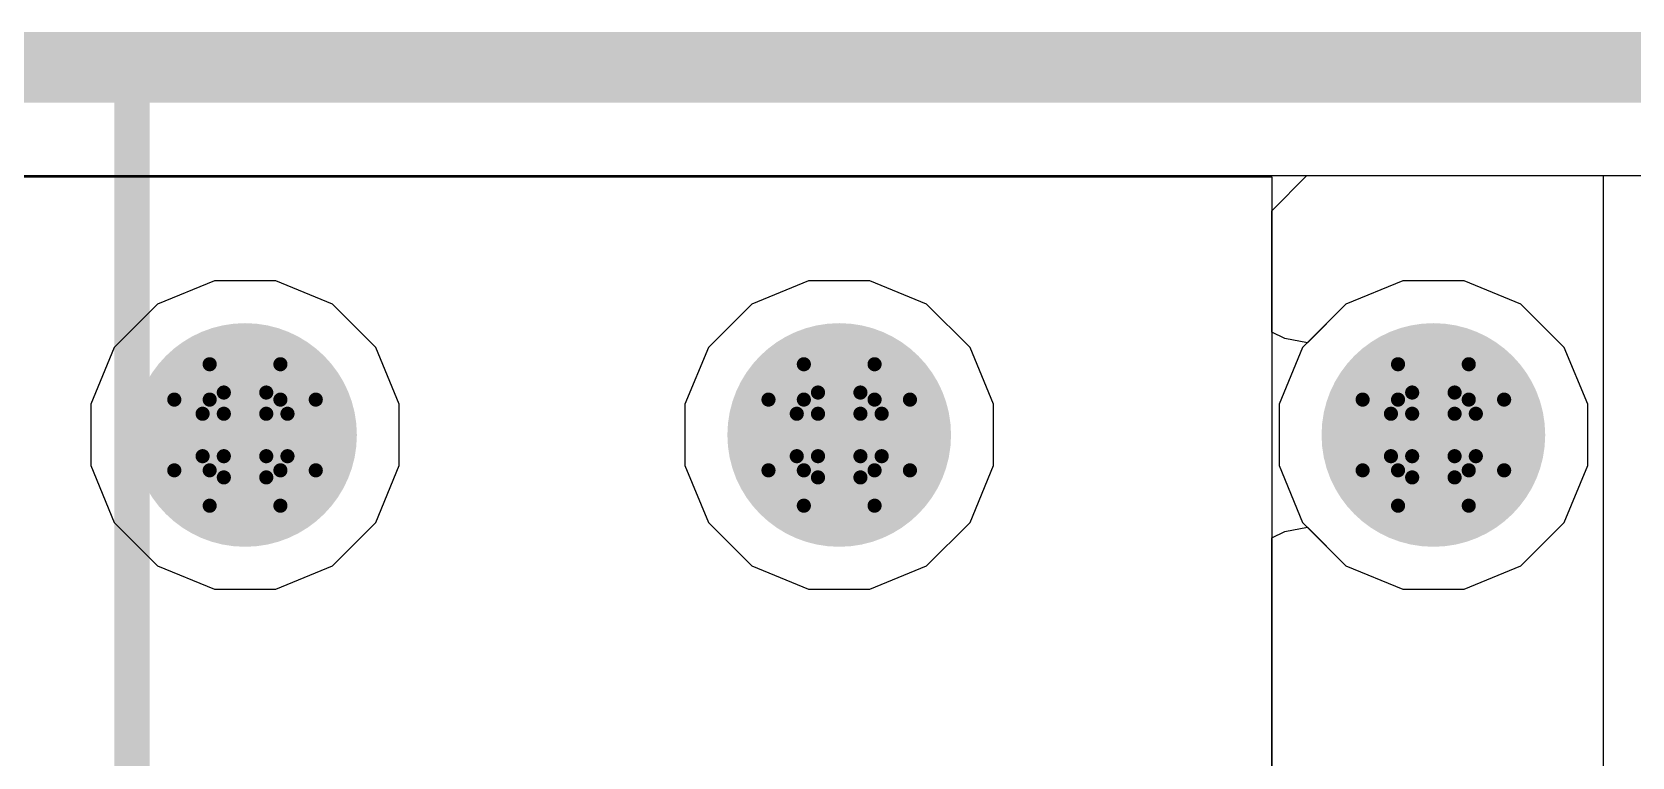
# Model space of a CAD drawing. Header units: inches. Extents: x -7 to 5163, y -3 to 5149.
# Drawn here: x 5.23 to 10.97, y 188.18 to 190.78 of the extents above; entities that cross this region are included whole.
import ezdxf

# ---------------------------------------------------------------- set-up
doc = ezdxf.new("R2010")
doc.units = ezdxf.units.IN
for name, color, linetype in [('Board Outline', 216, 'Continuous'), ('Bottom Layer', 5, 'Continuous'), ('Bottom Solder', 6, 'Continuous'), ('Drill Drawing', 1, 'Continuous'), ('GND', 76, 'Continuous'), ('PWR', 16, 'Continuous'), ('Top Layer', 1, 'Continuous'), ('Top Overlay', 2, 'Continuous'), ('Top Solder', 216, 'Continuous'), ('Via Holes', 16, 'Continuous')]:
    doc.layers.add(name, color=color, linetype=linetype)

# ---------------------------------------------------------------- blocks, each defined once
blk = doc.blocks.new('1729128_68')
at = {"layer": 'Top Overlay'}
for points in [[(-5.08, -4.05, 0.127, 0.127, 0), (-5.08, 4.1, 0.127, 0.127, 0)], [(-5.08, 4.1, 0.127, 0.127, 0), (5.08, 4.1, 0.127, 0.127, 0)]]:
    blk.add_lwpolyline(points, format="xyseb", dxfattribs=at)
blk.add_lwpolyline([(-5.1117, 4.1, 0.0635, 0.0635, 1), (-5.0483, 4.1, 0.0635, 0.0635, 1)], format="xyseb", close=True, dxfattribs=at)
blk.add_lwpolyline([(-5.1117, 4.1, 0.0635, 0.0635, 1), (-5.0483, 4.1, 0.0635, 0.0635, 1)], format="xyseb", close=True, dxfattribs=at)

msp = doc.modelspace()

# ---------------------------------------------------------------- hatches: boundary and pattern name
at = {"layer": 'Bottom Layer'}
h = msp.add_hatch(color=5, dxfattribs=at)
edge = h.paths.add_edge_path()
edge.add_arc((5.9944, 189.3316), 0.3, 0, 360)
h = msp.add_hatch(color=5, dxfattribs=at)
edge = h.paths.add_edge_path()
edge.add_arc((8.128, 189.3316), 0.3, 0, 360)
h = msp.add_hatch(color=5, dxfattribs=at)
edge = h.paths.add_edge_path()
edge.add_arc((10.2616, 189.3316), 0.3, 0, 360)
at = {"layer": 'Bottom Solder'}
h = msp.add_hatch(color=6, dxfattribs=at)
edge = h.paths.add_edge_path()
edge.add_arc((5.9944, 189.3316), 0.4016, 0, 360)
h = msp.add_hatch(color=6, dxfattribs=at)
edge = h.paths.add_edge_path()
edge.add_arc((8.128, 189.3316), 0.4016, 0, 360)
h = msp.add_hatch(color=6, dxfattribs=at)
edge = h.paths.add_edge_path()
edge.add_arc((10.2616, 189.3316), 0.4016, 0, 360)
at = {"layer": 'GND'}
h = msp.add_hatch(color=76, dxfattribs=at)
edge = h.paths.add_edge_path()
edge.add_arc((5.9944, 189.3316), 0.3, 0, 360)
h = msp.add_hatch(color=76, dxfattribs=at)
edge = h.paths.add_edge_path()
edge.add_arc((8.128, 189.3316), 0.3, 0, 360)
h = msp.add_hatch(color=76, dxfattribs=at)
edge = h.paths.add_edge_path()
edge.add_arc((10.2616, 189.3316), 0.3, 0, 360)
at = {"layer": 'PWR'}
h = msp.add_hatch(color=16, dxfattribs=at)
edge = h.paths.add_edge_path()
edge.add_arc((5.9944, 189.3316), 0.3, 0, 360)
h = msp.add_hatch(color=16, dxfattribs=at)
edge = h.paths.add_edge_path()
edge.add_arc((8.128, 189.3316), 0.3, 0, 360)
h = msp.add_hatch(color=16, dxfattribs=at)
edge = h.paths.add_edge_path()
edge.add_arc((10.2616, 189.3316), 0.3, 0, 360)
at = {"layer": 'Top Layer'}
h = msp.add_hatch(color=1, dxfattribs=at)
edge = h.paths.add_edge_path()
edge.add_arc((5.9944, 189.3316), 0.3, 0, 360)
h = msp.add_hatch(color=1, dxfattribs=at)
edge = h.paths.add_edge_path()
edge.add_arc((8.128, 189.3316), 0.3, 0, 360)
h = msp.add_hatch(color=1, dxfattribs=at)
edge = h.paths.add_edge_path()
edge.add_arc((10.2616, 189.3316), 0.3, 0, 360)
at = {"layer": 'Top Solder'}
h = msp.add_hatch(color=216, dxfattribs=at)
edge = h.paths.add_edge_path()
edge.add_arc((5.9944, 189.3316), 0.4016, 0, 360)
h = msp.add_hatch(color=216, dxfattribs=at)
edge = h.paths.add_edge_path()
edge.add_arc((8.128, 189.3316), 0.4016, 0, 360)
h = msp.add_hatch(color=216, dxfattribs=at)
edge = h.paths.add_edge_path()
edge.add_arc((10.2616, 189.3316), 0.4016, 0, 360)
at = {"layer": 'Via Holes'}
h = msp.add_hatch(color=7, dxfattribs=at)
edge = h.paths.add_edge_path()
edge.add_arc((5.9944, 189.3316), 0.15, 0, 360)
h = msp.add_hatch(color=7, dxfattribs=at)
edge = h.paths.add_edge_path()
edge.add_arc((8.128, 189.3316), 0.15, 0, 360)
h = msp.add_hatch(color=7, dxfattribs=at)
edge = h.paths.add_edge_path()
edge.add_arc((10.2616, 189.3316), 0.15, 0, 360)

# ---------------------------------------------------------------- linework, layer by layer
at = {"layer": 'Board Outline'}
msp.add_lwpolyline([(1.627, 190.6518, 0.254, 0.254, 0), (74.598, 190.6518, 0.254, 0.254, 0)], format="xyseb", dxfattribs=at)
at = {"layer": 'Bottom Layer'}
for p, q in [((1.6299, 190.2634), (21.9964, 190.2634)), ((5.8842, 189.8856), (5.6806, 189.8013)), ((6.1046, 189.8856), (5.8842, 189.8856)), ((6.3082, 189.8013), (6.1046, 189.8856)), ((8.0178, 189.8856), (7.8142, 189.8013)), ((8.2382, 189.8856), (8.0178, 189.8856)), ((8.4418, 189.8013), (8.2382, 189.8856)), ((10.1514, 189.8856), (9.9478, 189.8013)), ((10.3718, 189.8856), (10.1514, 189.8856)), ((10.5754, 189.8013), (10.3718, 189.8856)), ((5.6806, 189.8013), (5.5247, 189.6454)), ((6.4641, 189.6454), (6.3082, 189.8013)), ((7.8142, 189.8013), (7.6583, 189.6454)), ((8.5977, 189.6454), (8.4418, 189.8013)), ((9.9478, 189.8013), (9.7919, 189.6454)), ((10.7313, 189.6454), (10.5754, 189.8013)), ((5.5247, 189.6454), (5.4404, 189.4418)), ((6.5484, 189.4418), (6.4641, 189.6454)), ((7.6583, 189.6454), (7.574, 189.4418)), ((8.682, 189.4418), (8.5977, 189.6454)), ((9.7919, 189.6454), (9.7076, 189.4418)), ((10.8156, 189.4418), (10.7313, 189.6454)), ((5.4404, 189.4418), (5.4404, 189.2214)), ((6.5484, 189.2214), (6.5484, 189.4418)), ((7.574, 189.4418), (7.574, 189.2214)), ((8.682, 189.2214), (8.682, 189.4418)), ((9.7076, 189.4418), (9.7076, 189.2214)), ((10.8156, 189.2214), (10.8156, 189.4418)), ((5.4404, 189.2214), (5.5247, 189.0178)), ((6.4641, 189.0178), (6.5484, 189.2214)), ((7.574, 189.2214), (7.6583, 189.0178)), ((8.5977, 189.0178), (8.682, 189.2214)), ((9.7076, 189.2214), (9.7919, 189.0178)), ((10.7313, 189.0178), (10.8156, 189.2214)), ((5.5247, 189.0178), (5.6806, 188.8619)), ((6.3082, 188.8619), (6.4641, 189.0178)), ((7.6583, 189.0178), (7.8142, 188.8619)), ((8.4418, 188.8619), (8.5977, 189.0178)), ((9.7919, 189.0178), (9.9478, 188.8619)), ((10.5754, 188.8619), (10.7313, 189.0178)), ((5.6806, 188.8619), (5.8842, 188.7776)), ((6.1046, 188.7776), (6.3082, 188.8619)), ((7.8142, 188.8619), (8.0178, 188.7776)), ((8.2382, 188.7776), (8.4418, 188.8619)), ((9.9478, 188.8619), (10.1514, 188.7776)), ((10.3718, 188.7776), (10.5754, 188.8619)), ((5.8842, 188.7776), (6.1046, 188.7776)), ((8.0178, 188.7776), (8.2382, 188.7776)), ((10.1514, 188.7776), (10.3718, 188.7776))]:
    msp.add_line(p, q, dxfattribs=at)
at = {"layer": 'Drill Drawing'}
for points in [[(5.8674, 189.4586, 0.0508, 0.0508, 0), (5.8674, 189.5856, 0.0508, 0.0508, 0)], [(5.8674, 189.5856, 0.0508, 0.0508, 0), (6.1214, 189.5856, 0.0508, 0.0508, 0)], [(6.1214, 189.4586, 0.0508, 0.0508, 0), (6.1214, 189.5856, 0.0508, 0.0508, 0)], [(8.001, 189.4586, 0.0508, 0.0508, 0), (8.001, 189.5856, 0.0508, 0.0508, 0)], [(8.001, 189.5856, 0.0508, 0.0508, 0), (8.255, 189.5856, 0.0508, 0.0508, 0)], [(8.255, 189.4586, 0.0508, 0.0508, 0), (8.255, 189.5856, 0.0508, 0.0508, 0)], [(10.1346, 189.4586, 0.0508, 0.0508, 0), (10.1346, 189.5856, 0.0508, 0.0508, 0)], [(10.1346, 189.5856, 0.0508, 0.0508, 0), (10.3886, 189.5856, 0.0508, 0.0508, 0)], [(10.3886, 189.4586, 0.0508, 0.0508, 0), (10.3886, 189.5856, 0.0508, 0.0508, 0)], [(5.7404, 189.2046, 0.0508, 0.0508, 0), (5.7404, 189.4586, 0.0508, 0.0508, 0)], [(5.7404, 189.4586, 0.0508, 0.0508, 0), (5.8674, 189.4586, 0.0508, 0.0508, 0)], [(5.9182, 189.4078, 0.0508, 0.0508, 0), (5.9182, 189.484, 0.0508, 0.0508, 0)], [(5.9182, 189.484, 0.0508, 0.0508, 0), (6.0706, 189.484, 0.0508, 0.0508, 0)], [(6.0706, 189.4078, 0.0508, 0.0508, 0), (6.0706, 189.484, 0.0508, 0.0508, 0)], [(6.1214, 189.4586, 0.0508, 0.0508, 0), (6.2484, 189.4586, 0.0508, 0.0508, 0)], [(6.2484, 189.2046, 0.0508, 0.0508, 0), (6.2484, 189.4586, 0.0508, 0.0508, 0)], [(7.874, 189.2046, 0.0508, 0.0508, 0), (7.874, 189.4586, 0.0508, 0.0508, 0)], [(7.874, 189.4586, 0.0508, 0.0508, 0), (8.001, 189.4586, 0.0508, 0.0508, 0)], [(8.0518, 189.4078, 0.0508, 0.0508, 0), (8.0518, 189.484, 0.0508, 0.0508, 0)], [(8.0518, 189.484, 0.0508, 0.0508, 0), (8.2042, 189.484, 0.0508, 0.0508, 0)], [(8.2042, 189.4078, 0.0508, 0.0508, 0), (8.2042, 189.484, 0.0508, 0.0508, 0)], [(8.255, 189.4586, 0.0508, 0.0508, 0), (8.382, 189.4586, 0.0508, 0.0508, 0)], [(8.382, 189.2046, 0.0508, 0.0508, 0), (8.382, 189.4586, 0.0508, 0.0508, 0)], [(10.0076, 189.2046, 0.0508, 0.0508, 0), (10.0076, 189.4586, 0.0508, 0.0508, 0)], [(10.0076, 189.4586, 0.0508, 0.0508, 0), (10.1346, 189.4586, 0.0508, 0.0508, 0)], [(10.1854, 189.4078, 0.0508, 0.0508, 0), (10.1854, 189.484, 0.0508, 0.0508, 0)], [(10.1854, 189.484, 0.0508, 0.0508, 0), (10.3378, 189.484, 0.0508, 0.0508, 0)], [(10.3378, 189.4078, 0.0508, 0.0508, 0), (10.3378, 189.484, 0.0508, 0.0508, 0)], [(10.3886, 189.4586, 0.0508, 0.0508, 0), (10.5156, 189.4586, 0.0508, 0.0508, 0)], [(10.5156, 189.2046, 0.0508, 0.0508, 0), (10.5156, 189.4586, 0.0508, 0.0508, 0)], [(5.842, 189.2554, 0.0508, 0.0508, 0), (5.842, 189.4078, 0.0508, 0.0508, 0)], [(5.842, 189.4078, 0.0508, 0.0508, 0), (5.9182, 189.4078, 0.0508, 0.0508, 0)], [(6.0706, 189.4078, 0.0508, 0.0508, 0), (6.1468, 189.4078, 0.0508, 0.0508, 0)], [(6.1468, 189.2554, 0.0508, 0.0508, 0), (6.1468, 189.4078, 0.0508, 0.0508, 0)], [(7.9756, 189.2554, 0.0508, 0.0508, 0), (7.9756, 189.4078, 0.0508, 0.0508, 0)], [(7.9756, 189.4078, 0.0508, 0.0508, 0), (8.0518, 189.4078, 0.0508, 0.0508, 0)], [(8.2042, 189.4078, 0.0508, 0.0508, 0), (8.2804, 189.4078, 0.0508, 0.0508, 0)], [(8.2804, 189.2554, 0.0508, 0.0508, 0), (8.2804, 189.4078, 0.0508, 0.0508, 0)], [(10.1092, 189.2554, 0.0508, 0.0508, 0), (10.1092, 189.4078, 0.0508, 0.0508, 0)], [(10.1092, 189.4078, 0.0508, 0.0508, 0), (10.1854, 189.4078, 0.0508, 0.0508, 0)], [(10.3378, 189.4078, 0.0508, 0.0508, 0), (10.414, 189.4078, 0.0508, 0.0508, 0)], [(10.414, 189.2554, 0.0508, 0.0508, 0), (10.414, 189.4078, 0.0508, 0.0508, 0)], [(5.842, 189.2554, 0.0508, 0.0508, 0), (5.9182, 189.2554, 0.0508, 0.0508, 0)], [(5.9182, 189.1792, 0.0508, 0.0508, 0), (5.9182, 189.2554, 0.0508, 0.0508, 0)], [(6.0706, 189.2554, 0.0508, 0.0508, 0), (6.1468, 189.2554, 0.0508, 0.0508, 0)], [(6.0706, 189.1792, 0.0508, 0.0508, 0), (6.0706, 189.2554, 0.0508, 0.0508, 0)], [(7.9756, 189.2554, 0.0508, 0.0508, 0), (8.0518, 189.2554, 0.0508, 0.0508, 0)], [(8.0518, 189.1792, 0.0508, 0.0508, 0), (8.0518, 189.2554, 0.0508, 0.0508, 0)], [(8.2042, 189.2554, 0.0508, 0.0508, 0), (8.2804, 189.2554, 0.0508, 0.0508, 0)], [(8.2042, 189.1792, 0.0508, 0.0508, 0), (8.2042, 189.2554, 0.0508, 0.0508, 0)], [(10.1092, 189.2554, 0.0508, 0.0508, 0), (10.1854, 189.2554, 0.0508, 0.0508, 0)], [(10.1854, 189.1792, 0.0508, 0.0508, 0), (10.1854, 189.2554, 0.0508, 0.0508, 0)], [(10.3378, 189.2554, 0.0508, 0.0508, 0), (10.414, 189.2554, 0.0508, 0.0508, 0)], [(10.3378, 189.1792, 0.0508, 0.0508, 0), (10.3378, 189.2554, 0.0508, 0.0508, 0)], [(5.7404, 189.2046, 0.0508, 0.0508, 0), (5.8674, 189.2046, 0.0508, 0.0508, 0)], [(5.8674, 189.0776, 0.0508, 0.0508, 0), (5.8674, 189.2046, 0.0508, 0.0508, 0)], [(5.9182, 189.1792, 0.0508, 0.0508, 0), (6.0706, 189.1792, 0.0508, 0.0508, 0)], [(6.1214, 189.2046, 0.0508, 0.0508, 0), (6.2484, 189.2046, 0.0508, 0.0508, 0)], [(6.1214, 189.0776, 0.0508, 0.0508, 0), (6.1214, 189.2046, 0.0508, 0.0508, 0)], [(7.874, 189.2046, 0.0508, 0.0508, 0), (8.001, 189.2046, 0.0508, 0.0508, 0)], [(8.001, 189.0776, 0.0508, 0.0508, 0), (8.001, 189.2046, 0.0508, 0.0508, 0)], [(8.0518, 189.1792, 0.0508, 0.0508, 0), (8.2042, 189.1792, 0.0508, 0.0508, 0)], [(8.255, 189.2046, 0.0508, 0.0508, 0), (8.382, 189.2046, 0.0508, 0.0508, 0)], [(8.255, 189.0776, 0.0508, 0.0508, 0), (8.255, 189.2046, 0.0508, 0.0508, 0)], [(10.0076, 189.2046, 0.0508, 0.0508, 0), (10.1346, 189.2046, 0.0508, 0.0508, 0)], [(10.1346, 189.0776, 0.0508, 0.0508, 0), (10.1346, 189.2046, 0.0508, 0.0508, 0)], [(10.1854, 189.1792, 0.0508, 0.0508, 0), (10.3378, 189.1792, 0.0508, 0.0508, 0)], [(10.3886, 189.2046, 0.0508, 0.0508, 0), (10.5156, 189.2046, 0.0508, 0.0508, 0)], [(10.3886, 189.0776, 0.0508, 0.0508, 0), (10.3886, 189.2046, 0.0508, 0.0508, 0)], [(5.8674, 189.0776, 0.0508, 0.0508, 0), (6.1214, 189.0776, 0.0508, 0.0508, 0)], [(8.001, 189.0776, 0.0508, 0.0508, 0), (8.255, 189.0776, 0.0508, 0.0508, 0)], [(10.1346, 189.0776, 0.0508, 0.0508, 0), (10.3886, 189.0776, 0.0508, 0.0508, 0)]]:
    msp.add_lwpolyline(points, format="xyseb", dxfattribs=at)
for points in [[(5.8547, 189.5856, 0.0254, 0.0254, 1), (5.8801, 189.5856, 0.0254, 0.0254, 1)], [(5.8547, 189.5856, 0.0254, 0.0254, 1), (5.8801, 189.5856, 0.0254, 0.0254, 1)], [(6.1087, 189.5856, 0.0254, 0.0254, 1), (6.1341, 189.5856, 0.0254, 0.0254, 1)], [(6.1087, 189.5856, 0.0254, 0.0254, 1), (6.1341, 189.5856, 0.0254, 0.0254, 1)], [(7.9883, 189.5856, 0.0254, 0.0254, 1), (8.0137, 189.5856, 0.0254, 0.0254, 1)], [(7.9883, 189.5856, 0.0254, 0.0254, 1), (8.0137, 189.5856, 0.0254, 0.0254, 1)], [(8.2423, 189.5856, 0.0254, 0.0254, 1), (8.2677, 189.5856, 0.0254, 0.0254, 1)], [(8.2423, 189.5856, 0.0254, 0.0254, 1), (8.2677, 189.5856, 0.0254, 0.0254, 1)], [(10.1219, 189.5856, 0.0254, 0.0254, 1), (10.1473, 189.5856, 0.0254, 0.0254, 1)], [(10.1219, 189.5856, 0.0254, 0.0254, 1), (10.1473, 189.5856, 0.0254, 0.0254, 1)], [(10.3759, 189.5856, 0.0254, 0.0254, 1), (10.4013, 189.5856, 0.0254, 0.0254, 1)], [(10.3759, 189.5856, 0.0254, 0.0254, 1), (10.4013, 189.5856, 0.0254, 0.0254, 1)], [(5.7277, 189.4586, 0.0254, 0.0254, 1), (5.7531, 189.4586, 0.0254, 0.0254, 1)], [(5.7277, 189.4586, 0.0254, 0.0254, 1), (5.7531, 189.4586, 0.0254, 0.0254, 1)], [(5.8547, 189.4586, 0.0254, 0.0254, 1), (5.8801, 189.4586, 0.0254, 0.0254, 1)], [(5.8547, 189.4586, 0.0254, 0.0254, 1), (5.8801, 189.4586, 0.0254, 0.0254, 1)], [(5.9055, 189.484, 0.0254, 0.0254, 1), (5.9309, 189.484, 0.0254, 0.0254, 1)], [(5.9055, 189.484, 0.0254, 0.0254, 1), (5.9309, 189.484, 0.0254, 0.0254, 1)], [(6.0579, 189.484, 0.0254, 0.0254, 1), (6.0833, 189.484, 0.0254, 0.0254, 1)], [(6.0579, 189.484, 0.0254, 0.0254, 1), (6.0833, 189.484, 0.0254, 0.0254, 1)], [(6.1087, 189.4586, 0.0254, 0.0254, 1), (6.1341, 189.4586, 0.0254, 0.0254, 1)], [(6.1087, 189.4586, 0.0254, 0.0254, 1), (6.1341, 189.4586, 0.0254, 0.0254, 1)], [(6.2357, 189.4586, 0.0254, 0.0254, 1), (6.2611, 189.4586, 0.0254, 0.0254, 1)], [(6.2357, 189.4586, 0.0254, 0.0254, 1), (6.2611, 189.4586, 0.0254, 0.0254, 1)], [(7.8613, 189.4586, 0.0254, 0.0254, 1), (7.8867, 189.4586, 0.0254, 0.0254, 1)], [(7.8613, 189.4586, 0.0254, 0.0254, 1), (7.8867, 189.4586, 0.0254, 0.0254, 1)], [(7.9883, 189.4586, 0.0254, 0.0254, 1), (8.0137, 189.4586, 0.0254, 0.0254, 1)], [(7.9883, 189.4586, 0.0254, 0.0254, 1), (8.0137, 189.4586, 0.0254, 0.0254, 1)], [(8.0391, 189.484, 0.0254, 0.0254, 1), (8.0645, 189.484, 0.0254, 0.0254, 1)], [(8.0391, 189.484, 0.0254, 0.0254, 1), (8.0645, 189.484, 0.0254, 0.0254, 1)], [(8.1915, 189.484, 0.0254, 0.0254, 1), (8.2169, 189.484, 0.0254, 0.0254, 1)], [(8.1915, 189.484, 0.0254, 0.0254, 1), (8.2169, 189.484, 0.0254, 0.0254, 1)], [(8.2423, 189.4586, 0.0254, 0.0254, 1), (8.2677, 189.4586, 0.0254, 0.0254, 1)], [(8.2423, 189.4586, 0.0254, 0.0254, 1), (8.2677, 189.4586, 0.0254, 0.0254, 1)], [(8.3693, 189.4586, 0.0254, 0.0254, 1), (8.3947, 189.4586, 0.0254, 0.0254, 1)], [(8.3693, 189.4586, 0.0254, 0.0254, 1), (8.3947, 189.4586, 0.0254, 0.0254, 1)], [(9.9949, 189.4586, 0.0254, 0.0254, 1), (10.0203, 189.4586, 0.0254, 0.0254, 1)], [(9.9949, 189.4586, 0.0254, 0.0254, 1), (10.0203, 189.4586, 0.0254, 0.0254, 1)], [(10.1219, 189.4586, 0.0254, 0.0254, 1), (10.1473, 189.4586, 0.0254, 0.0254, 1)], [(10.1219, 189.4586, 0.0254, 0.0254, 1), (10.1473, 189.4586, 0.0254, 0.0254, 1)], [(10.1727, 189.484, 0.0254, 0.0254, 1), (10.1981, 189.484, 0.0254, 0.0254, 1)], [(10.1727, 189.484, 0.0254, 0.0254, 1), (10.1981, 189.484, 0.0254, 0.0254, 1)], [(10.3251, 189.484, 0.0254, 0.0254, 1), (10.3505, 189.484, 0.0254, 0.0254, 1)], [(10.3251, 189.484, 0.0254, 0.0254, 1), (10.3505, 189.484, 0.0254, 0.0254, 1)], [(10.3759, 189.4586, 0.0254, 0.0254, 1), (10.4013, 189.4586, 0.0254, 0.0254, 1)], [(10.3759, 189.4586, 0.0254, 0.0254, 1), (10.4013, 189.4586, 0.0254, 0.0254, 1)], [(10.5029, 189.4586, 0.0254, 0.0254, 1), (10.5283, 189.4586, 0.0254, 0.0254, 1)], [(10.5029, 189.4586, 0.0254, 0.0254, 1), (10.5283, 189.4586, 0.0254, 0.0254, 1)], [(5.8293, 189.4078, 0.0254, 0.0254, 1), (5.8547, 189.4078, 0.0254, 0.0254, 1)], [(5.8293, 189.4078, 0.0254, 0.0254, 1), (5.8547, 189.4078, 0.0254, 0.0254, 1)], [(5.9055, 189.4078, 0.0254, 0.0254, 1), (5.9309, 189.4078, 0.0254, 0.0254, 1)], [(5.9055, 189.4078, 0.0254, 0.0254, 1), (5.9309, 189.4078, 0.0254, 0.0254, 1)], [(6.0579, 189.4078, 0.0254, 0.0254, 1), (6.0833, 189.4078, 0.0254, 0.0254, 1)], [(6.0579, 189.4078, 0.0254, 0.0254, 1), (6.0833, 189.4078, 0.0254, 0.0254, 1)], [(6.1341, 189.4078, 0.0254, 0.0254, 1), (6.1595, 189.4078, 0.0254, 0.0254, 1)], [(6.1341, 189.4078, 0.0254, 0.0254, 1), (6.1595, 189.4078, 0.0254, 0.0254, 1)], [(7.9629, 189.4078, 0.0254, 0.0254, 1), (7.9883, 189.4078, 0.0254, 0.0254, 1)], [(7.9629, 189.4078, 0.0254, 0.0254, 1), (7.9883, 189.4078, 0.0254, 0.0254, 1)], [(8.0391, 189.4078, 0.0254, 0.0254, 1), (8.0645, 189.4078, 0.0254, 0.0254, 1)], [(8.0391, 189.4078, 0.0254, 0.0254, 1), (8.0645, 189.4078, 0.0254, 0.0254, 1)], [(8.1915, 189.4078, 0.0254, 0.0254, 1), (8.2169, 189.4078, 0.0254, 0.0254, 1)], [(8.1915, 189.4078, 0.0254, 0.0254, 1), (8.2169, 189.4078, 0.0254, 0.0254, 1)], [(8.2677, 189.4078, 0.0254, 0.0254, 1), (8.2931, 189.4078, 0.0254, 0.0254, 1)], [(8.2677, 189.4078, 0.0254, 0.0254, 1), (8.2931, 189.4078, 0.0254, 0.0254, 1)], [(10.0965, 189.4078, 0.0254, 0.0254, 1), (10.1219, 189.4078, 0.0254, 0.0254, 1)], [(10.0965, 189.4078, 0.0254, 0.0254, 1), (10.1219, 189.4078, 0.0254, 0.0254, 1)], [(10.1727, 189.4078, 0.0254, 0.0254, 1), (10.1981, 189.4078, 0.0254, 0.0254, 1)], [(10.1727, 189.4078, 0.0254, 0.0254, 1), (10.1981, 189.4078, 0.0254, 0.0254, 1)], [(10.3251, 189.4078, 0.0254, 0.0254, 1), (10.3505, 189.4078, 0.0254, 0.0254, 1)], [(10.3251, 189.4078, 0.0254, 0.0254, 1), (10.3505, 189.4078, 0.0254, 0.0254, 1)], [(10.4013, 189.4078, 0.0254, 0.0254, 1), (10.4267, 189.4078, 0.0254, 0.0254, 1)], [(10.4013, 189.4078, 0.0254, 0.0254, 1), (10.4267, 189.4078, 0.0254, 0.0254, 1)], [(5.8293, 189.2554, 0.0254, 0.0254, 1), (5.8547, 189.2554, 0.0254, 0.0254, 1)], [(5.8293, 189.2554, 0.0254, 0.0254, 1), (5.8547, 189.2554, 0.0254, 0.0254, 1)], [(5.9055, 189.2554, 0.0254, 0.0254, 1), (5.9309, 189.2554, 0.0254, 0.0254, 1)], [(5.9055, 189.2554, 0.0254, 0.0254, 1), (5.9309, 189.2554, 0.0254, 0.0254, 1)], [(6.0579, 189.2554, 0.0254, 0.0254, 1), (6.0833, 189.2554, 0.0254, 0.0254, 1)], [(6.0579, 189.2554, 0.0254, 0.0254, 1), (6.0833, 189.2554, 0.0254, 0.0254, 1)], [(6.1341, 189.2554, 0.0254, 0.0254, 1), (6.1595, 189.2554, 0.0254, 0.0254, 1)], [(6.1341, 189.2554, 0.0254, 0.0254, 1), (6.1595, 189.2554, 0.0254, 0.0254, 1)], [(7.9629, 189.2554, 0.0254, 0.0254, 1), (7.9883, 189.2554, 0.0254, 0.0254, 1)], [(7.9629, 189.2554, 0.0254, 0.0254, 1), (7.9883, 189.2554, 0.0254, 0.0254, 1)], [(8.0391, 189.2554, 0.0254, 0.0254, 1), (8.0645, 189.2554, 0.0254, 0.0254, 1)], [(8.0391, 189.2554, 0.0254, 0.0254, 1), (8.0645, 189.2554, 0.0254, 0.0254, 1)], [(8.1915, 189.2554, 0.0254, 0.0254, 1), (8.2169, 189.2554, 0.0254, 0.0254, 1)], [(8.1915, 189.2554, 0.0254, 0.0254, 1), (8.2169, 189.2554, 0.0254, 0.0254, 1)], [(8.2677, 189.2554, 0.0254, 0.0254, 1), (8.2931, 189.2554, 0.0254, 0.0254, 1)], [(8.2677, 189.2554, 0.0254, 0.0254, 1), (8.2931, 189.2554, 0.0254, 0.0254, 1)], [(10.0965, 189.2554, 0.0254, 0.0254, 1), (10.1219, 189.2554, 0.0254, 0.0254, 1)], [(10.0965, 189.2554, 0.0254, 0.0254, 1), (10.1219, 189.2554, 0.0254, 0.0254, 1)], [(10.1727, 189.2554, 0.0254, 0.0254, 1), (10.1981, 189.2554, 0.0254, 0.0254, 1)], [(10.1727, 189.2554, 0.0254, 0.0254, 1), (10.1981, 189.2554, 0.0254, 0.0254, 1)], [(10.3251, 189.2554, 0.0254, 0.0254, 1), (10.3505, 189.2554, 0.0254, 0.0254, 1)], [(10.3251, 189.2554, 0.0254, 0.0254, 1), (10.3505, 189.2554, 0.0254, 0.0254, 1)], [(10.4013, 189.2554, 0.0254, 0.0254, 1), (10.4267, 189.2554, 0.0254, 0.0254, 1)], [(10.4013, 189.2554, 0.0254, 0.0254, 1), (10.4267, 189.2554, 0.0254, 0.0254, 1)], [(5.7277, 189.2046, 0.0254, 0.0254, 1), (5.7531, 189.2046, 0.0254, 0.0254, 1)], [(5.7277, 189.2046, 0.0254, 0.0254, 1), (5.7531, 189.2046, 0.0254, 0.0254, 1)], [(5.8547, 189.2046, 0.0254, 0.0254, 1), (5.8801, 189.2046, 0.0254, 0.0254, 1)], [(5.8547, 189.2046, 0.0254, 0.0254, 1), (5.8801, 189.2046, 0.0254, 0.0254, 1)], [(5.9055, 189.1792, 0.0254, 0.0254, 1), (5.9309, 189.1792, 0.0254, 0.0254, 1)], [(5.9055, 189.1792, 0.0254, 0.0254, 1), (5.9309, 189.1792, 0.0254, 0.0254, 1)], [(6.0579, 189.1792, 0.0254, 0.0254, 1), (6.0833, 189.1792, 0.0254, 0.0254, 1)], [(6.0579, 189.1792, 0.0254, 0.0254, 1), (6.0833, 189.1792, 0.0254, 0.0254, 1)], [(6.1087, 189.2046, 0.0254, 0.0254, 1), (6.1341, 189.2046, 0.0254, 0.0254, 1)], [(6.1087, 189.2046, 0.0254, 0.0254, 1), (6.1341, 189.2046, 0.0254, 0.0254, 1)], [(6.2357, 189.2046, 0.0254, 0.0254, 1), (6.2611, 189.2046, 0.0254, 0.0254, 1)], [(6.2357, 189.2046, 0.0254, 0.0254, 1), (6.2611, 189.2046, 0.0254, 0.0254, 1)], [(7.8613, 189.2046, 0.0254, 0.0254, 1), (7.8867, 189.2046, 0.0254, 0.0254, 1)], [(7.8613, 189.2046, 0.0254, 0.0254, 1), (7.8867, 189.2046, 0.0254, 0.0254, 1)], [(7.9883, 189.2046, 0.0254, 0.0254, 1), (8.0137, 189.2046, 0.0254, 0.0254, 1)], [(7.9883, 189.2046, 0.0254, 0.0254, 1), (8.0137, 189.2046, 0.0254, 0.0254, 1)], [(8.0391, 189.1792, 0.0254, 0.0254, 1), (8.0645, 189.1792, 0.0254, 0.0254, 1)], [(8.0391, 189.1792, 0.0254, 0.0254, 1), (8.0645, 189.1792, 0.0254, 0.0254, 1)], [(8.1915, 189.1792, 0.0254, 0.0254, 1), (8.2169, 189.1792, 0.0254, 0.0254, 1)], [(8.1915, 189.1792, 0.0254, 0.0254, 1), (8.2169, 189.1792, 0.0254, 0.0254, 1)], [(8.2423, 189.2046, 0.0254, 0.0254, 1), (8.2677, 189.2046, 0.0254, 0.0254, 1)], [(8.2423, 189.2046, 0.0254, 0.0254, 1), (8.2677, 189.2046, 0.0254, 0.0254, 1)], [(8.3693, 189.2046, 0.0254, 0.0254, 1), (8.3947, 189.2046, 0.0254, 0.0254, 1)], [(8.3693, 189.2046, 0.0254, 0.0254, 1), (8.3947, 189.2046, 0.0254, 0.0254, 1)], [(9.9949, 189.2046, 0.0254, 0.0254, 1), (10.0203, 189.2046, 0.0254, 0.0254, 1)], [(9.9949, 189.2046, 0.0254, 0.0254, 1), (10.0203, 189.2046, 0.0254, 0.0254, 1)], [(10.1219, 189.2046, 0.0254, 0.0254, 1), (10.1473, 189.2046, 0.0254, 0.0254, 1)], [(10.1219, 189.2046, 0.0254, 0.0254, 1), (10.1473, 189.2046, 0.0254, 0.0254, 1)], [(10.1727, 189.1792, 0.0254, 0.0254, 1), (10.1981, 189.1792, 0.0254, 0.0254, 1)], [(10.1727, 189.1792, 0.0254, 0.0254, 1), (10.1981, 189.1792, 0.0254, 0.0254, 1)], [(10.3251, 189.1792, 0.0254, 0.0254, 1), (10.3505, 189.1792, 0.0254, 0.0254, 1)], [(10.3251, 189.1792, 0.0254, 0.0254, 1), (10.3505, 189.1792, 0.0254, 0.0254, 1)], [(10.3759, 189.2046, 0.0254, 0.0254, 1), (10.4013, 189.2046, 0.0254, 0.0254, 1)], [(10.3759, 189.2046, 0.0254, 0.0254, 1), (10.4013, 189.2046, 0.0254, 0.0254, 1)], [(10.5029, 189.2046, 0.0254, 0.0254, 1), (10.5283, 189.2046, 0.0254, 0.0254, 1)], [(10.5029, 189.2046, 0.0254, 0.0254, 1), (10.5283, 189.2046, 0.0254, 0.0254, 1)], [(5.8547, 189.0776, 0.0254, 0.0254, 1), (5.8801, 189.0776, 0.0254, 0.0254, 1)], [(5.8547, 189.0776, 0.0254, 0.0254, 1), (5.8801, 189.0776, 0.0254, 0.0254, 1)], [(6.1087, 189.0776, 0.0254, 0.0254, 1), (6.1341, 189.0776, 0.0254, 0.0254, 1)], [(6.1087, 189.0776, 0.0254, 0.0254, 1), (6.1341, 189.0776, 0.0254, 0.0254, 1)], [(7.9883, 189.0776, 0.0254, 0.0254, 1), (8.0137, 189.0776, 0.0254, 0.0254, 1)], [(7.9883, 189.0776, 0.0254, 0.0254, 1), (8.0137, 189.0776, 0.0254, 0.0254, 1)], [(8.2423, 189.0776, 0.0254, 0.0254, 1), (8.2677, 189.0776, 0.0254, 0.0254, 1)], [(8.2423, 189.0776, 0.0254, 0.0254, 1), (8.2677, 189.0776, 0.0254, 0.0254, 1)], [(10.1219, 189.0776, 0.0254, 0.0254, 1), (10.1473, 189.0776, 0.0254, 0.0254, 1)], [(10.1219, 189.0776, 0.0254, 0.0254, 1), (10.1473, 189.0776, 0.0254, 0.0254, 1)], [(10.3759, 189.0776, 0.0254, 0.0254, 1), (10.4013, 189.0776, 0.0254, 0.0254, 1)], [(10.3759, 189.0776, 0.0254, 0.0254, 1), (10.4013, 189.0776, 0.0254, 0.0254, 1)]]:
    msp.add_lwpolyline(points, format="xyseb", close=True, dxfattribs=at)
at = {"layer": 'GND'}
for p, q in [((3.1767, 190.2589), (9.682, 190.2589)), ((9.682, 190.1364), (9.8071, 190.2634)), ((9.682, 190.2589), (9.682, 183.1594)), ((9.8071, 190.2634), (74.5951, 190.2634)), ((9.682, 189.7014), (9.682, 190.1364)), ((10.1514, 189.8856), (9.9478, 189.8013)), ((10.3718, 189.8856), (10.1514, 189.8856)), ((10.5754, 189.8013), (10.3718, 189.8856)), ((9.9478, 189.8013), (9.809, 189.6625)), ((10.7313, 189.6454), (10.5754, 189.8013)), ((9.7284, 189.6778), (9.682, 189.7014)), ((9.809, 189.6625), (9.7284, 189.6778)), ((10.8156, 189.4418), (10.7313, 189.6454)), ((10.8156, 189.2214), (10.8156, 189.4418)), ((10.7313, 189.0178), (10.8156, 189.2214)), ((9.682, 188.9618), (9.7284, 188.9854)), ((9.7284, 188.9854), (9.809, 189.0007)), ((9.809, 189.0007), (9.9478, 188.8619)), ((10.5754, 188.8619), (10.7313, 189.0178)), ((9.682, 188.117), (9.682, 188.9618)), ((9.9478, 188.8619), (10.1514, 188.7776)), ((10.3718, 188.7776), (10.5754, 188.8619)), ((10.1514, 188.7776), (10.3718, 188.7776))]:
    msp.add_line(p, q, dxfattribs=at)
at = {"layer": 'PWR'}
msp.add_line((1.6299, 190.2634), (21.4376, 190.2634), dxfattribs=at)
at = {"layer": 'Top Layer'}
for p, q in [((1.6299, 190.2634), (10.8712, 190.2634)), ((10.8712, 190.2634), (10.8712, 176.7332))]:
    msp.add_line(p, q, dxfattribs=at)

# ---------------------------------------------------------------- block references
msp.add_blockref('1729128_68', (10.668, 186.563))

doc.saveas('drawing.dxf')
